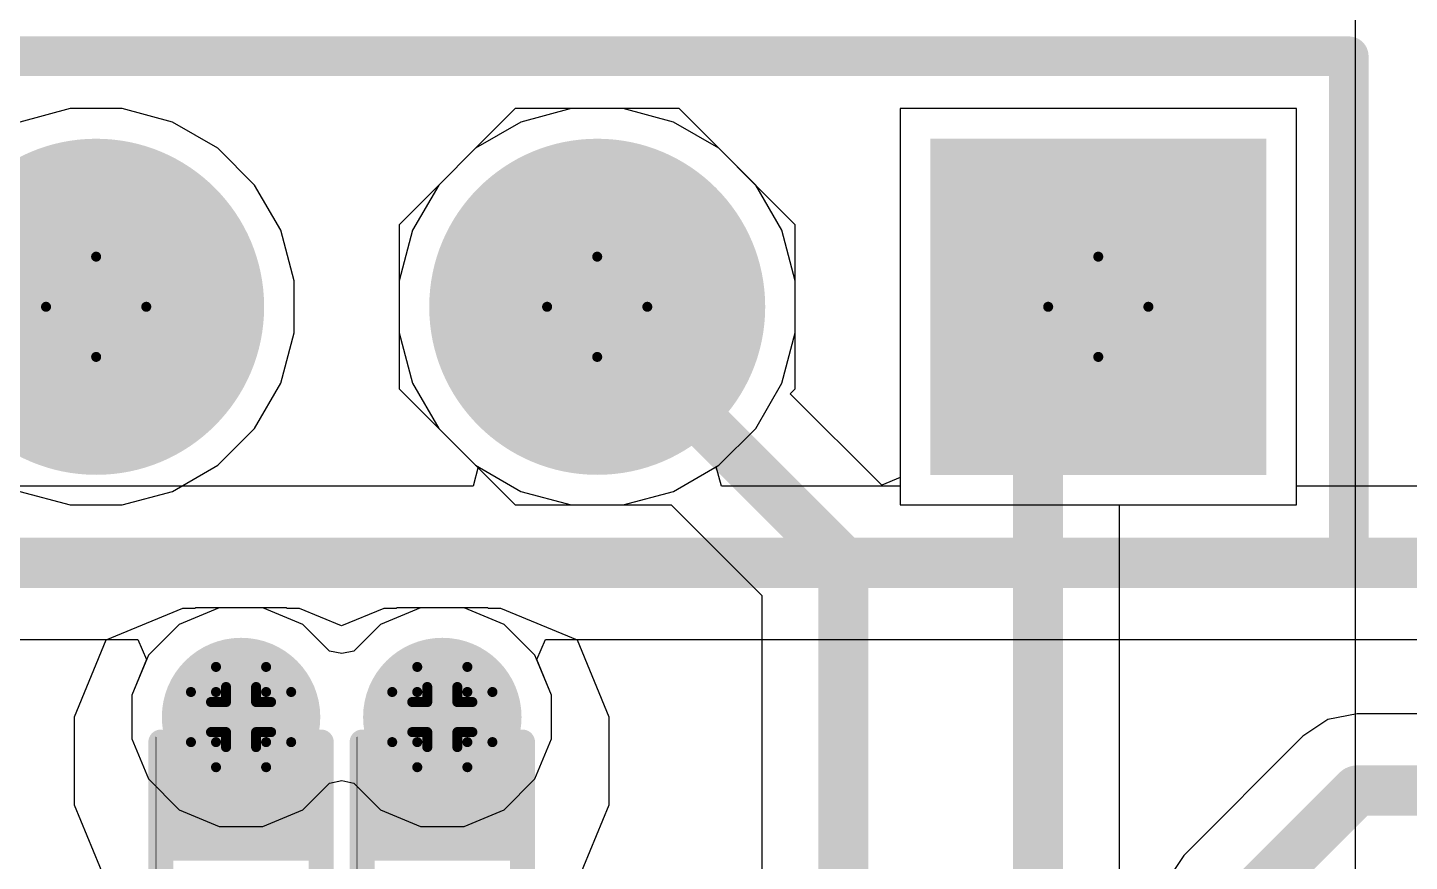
# Model space of a CAD drawing. Header units: inches. Extents: x -4 to 5258, y -4 to 5281.
# Drawn here: x 14.1 to 21.1, y 56.4 to 60.63 of the extents above; entities that cross this region are included whole.
import ezdxf

# ---------------------------------------------------------------- set-up
doc = ezdxf.new("R2010")
doc.units = ezdxf.units.IN
for name, color, linetype in [('Bottom Layer', 5, 'Continuous'), ('Bottom Solder', 6, 'Continuous'), ('Drill Drawing', 1, 'Continuous'), ('Layer 1', 16, 'Continuous'), ('Layer 2', 76, 'Continuous'), ('Multi-Layer', 9, 'Continuous'), ('Pad Holes', 156, 'Continuous'), ('Top Layer', 1, 'Continuous'), ('Top Overlay', 2, 'Continuous'), ('Top Paste', 8, 'Continuous'), ('Top Solder', 216, 'Continuous'), ('Via Holes', 16, 'Continuous')]:
    doc.layers.add(name, color=color, linetype=linetype)

# ---------------------------------------------------------------- blocks, each defined once
blk = doc.blocks.new('R___0402_97')
at = {"layer": 'Top Layer'}
for points in [[(-0.6985, -0.3175), (-0.6985, 0.3175), (-0.2413, 0.3175), (-0.2413, -0.3175)], [(0.2413, -0.3175), (0.2413, 0.3175), (0.6985, 0.3175), (0.6985, -0.3175)]]:
    blk.add_hatch(color=1, dxfattribs=at).paths.add_polyline_path(points)
at = {"layer": 'Top Paste'}
for points in [[(-0.6985, -0.3175), (-0.6985, 0.3175), (-0.2413, 0.3175), (-0.2413, -0.3175)], [(0.2413, -0.3175), (0.2413, 0.3175), (0.6985, 0.3175), (0.6985, -0.3175)]]:
    blk.add_hatch(color=8, dxfattribs=at).paths.add_polyline_path(points)
at = {"layer": 'Top Solder'}
for points in [[(-0.7535, -0.3725), (-0.7535, 0.3725), (-0.1863, 0.3725), (-0.1863, -0.3725)], [(0.1863, -0.3725), (0.1863, 0.3725), (0.7535, 0.3725), (0.7535, -0.3725)]]:
    blk.add_hatch(color=216, dxfattribs=at).paths.add_polyline_path(points)
at = {"layer": 'Top Overlay'}
for points in [[(-0.7874, -0.4064, 0.127, 0.127, 0), (-0.7874, 0.4064, 0.127, 0.127, 0)], [(0.7874, 0.4064, 0.127, 0.127, 0), (-0.7874, 0.4064, 0.127, 0.127, 0)], [(0.7874, -0.4064, 0.127, 0.127, 0), (0.7874, 0.4064, 0.127, 0.127, 0)], [(-0.7874, -0.4064, 0.127, 0.127, 0), (0.7874, -0.4064, 0.127, 0.127, 0)], [(0.8128, -0.4318, 0.00323, 0.00323, 0), (-0.8128, -0.4318, 0.00323, 0.00323, 0)]]:
    blk.add_lwpolyline(points, format="xyseb", dxfattribs=at)
for points in [[(-0.8191, 0.4064, 0.0635, 0.0635, 1), (-0.7556, 0.4064, 0.0635, 0.0635, 1)], [(-0.8191, 0.4064, 0.0635, 0.0635, 1), (-0.7556, 0.4064, 0.0635, 0.0635, 1)], [(0.7556, 0.4064, 0.0635, 0.0635, 1), (0.8191, 0.4064, 0.0635, 0.0635, 1)], [(0.7556, 0.4064, 0.0635, 0.0635, 1), (0.8191, 0.4064, 0.0635, 0.0635, 1)], [(-0.8192, -0.4064, 0.0635, 0.0635, 1), (-0.7557, -0.4064, 0.0635, 0.0635, 1)], [(-0.8192, -0.4064, 0.0635, 0.0635, 1), (-0.7557, -0.4064, 0.0635, 0.0635, 1)], [(0.7556, -0.4064, 0.0635, 0.0635, 1), (0.8191, -0.4064, 0.0635, 0.0635, 1)], [(0.7556, -0.4064, 0.0635, 0.0635, 1), (0.8191, -0.4064, 0.0635, 0.0635, 1)], [(-0.8136, -0.4318, 0.00161, 0.00161, 1), (-0.812, -0.4318, 0.00161, 0.00161, 1)], [(0.812, -0.4318, 0.00161, 0.00161, 1), (0.8136, -0.4318, 0.00161, 0.00161, 1)]]:
    blk.add_lwpolyline(points, format="xyseb", close=True, dxfattribs=at)
blk = doc.blocks.new('R___0402_98')
at = {"layer": 'Top Layer'}
for points in [[(-0.6985, -0.3175), (-0.6985, 0.3175), (-0.2413, 0.3175), (-0.2413, -0.3175)], [(0.2413, -0.3175), (0.2413, 0.3175), (0.6985, 0.3175), (0.6985, -0.3175)]]:
    blk.add_hatch(color=1, dxfattribs=at).paths.add_polyline_path(points)
at = {"layer": 'Top Paste'}
for points in [[(-0.6985, -0.3175), (-0.6985, 0.3175), (-0.2413, 0.3175), (-0.2413, -0.3175)], [(0.2413, -0.3175), (0.2413, 0.3175), (0.6985, 0.3175), (0.6985, -0.3175)]]:
    blk.add_hatch(color=8, dxfattribs=at).paths.add_polyline_path(points)
at = {"layer": 'Top Solder'}
for points in [[(-0.7535, -0.3725), (-0.7535, 0.3725), (-0.1863, 0.3725), (-0.1863, -0.3725)], [(0.1863, -0.3725), (0.1863, 0.3725), (0.7535, 0.3725), (0.7535, -0.3725)]]:
    blk.add_hatch(color=216, dxfattribs=at).paths.add_polyline_path(points)
at = {"layer": 'Top Overlay'}
for points in [[(0.7874, 0.4064, 0.127, 0.127, 0), (-0.7874, 0.4064, 0.127, 0.127, 0)], [(-0.7874, -0.4064, 0.127, 0.127, 0), (-0.7874, 0.4064, 0.127, 0.127, 0)], [(0.7874, -0.4064, 0.127, 0.127, 0), (0.7874, 0.4064, 0.127, 0.127, 0)], [(0.7874, -0.4064, 0.127, 0.127, 0), (-0.7874, -0.4064, 0.127, 0.127, 0)], [(0.8128, -0.4318, 0.00323, 0.00323, 0), (-0.8128, -0.4318, 0.00323, 0.00323, 0)]]:
    blk.add_lwpolyline(points, format="xyseb", dxfattribs=at)
for points in [[(-0.8191, 0.4064, 0.0635, 0.0635, 1), (-0.7556, 0.4064, 0.0635, 0.0635, 1)], [(-0.8191, 0.4064, 0.0635, 0.0635, 1), (-0.7556, 0.4064, 0.0635, 0.0635, 1)], [(0.7556, 0.4064, 0.0635, 0.0635, 1), (0.8191, 0.4064, 0.0635, 0.0635, 1)], [(0.7556, 0.4064, 0.0635, 0.0635, 1), (0.8191, 0.4064, 0.0635, 0.0635, 1)], [(-0.8191, -0.4064, 0.0635, 0.0635, 1), (-0.7556, -0.4064, 0.0635, 0.0635, 1)], [(-0.8191, -0.4064, 0.0635, 0.0635, 1), (-0.7556, -0.4064, 0.0635, 0.0635, 1)], [(0.7556, -0.4064, 0.0635, 0.0635, 1), (0.8191, -0.4064, 0.0635, 0.0635, 1)], [(0.7556, -0.4064, 0.0635, 0.0635, 1), (0.8191, -0.4064, 0.0635, 0.0635, 1)], [(-0.8136, -0.4318, 0.00161, 0.00161, 1), (-0.812, -0.4318, 0.00161, 0.00161, 1)], [(0.812, -0.4318, 0.00161, 0.00161, 1), (0.8136, -0.4318, 0.00161, 0.00161, 1)]]:
    blk.add_lwpolyline(points, format="xyseb", close=True, dxfattribs=at)
blk = doc.blocks.new('HDR1X3__215')
at = {"layer": 'Bottom Layer'}
blk.add_hatch(color=5, dxfattribs=at).paths.add_polyline_path([(-0.75, 0.75), (0.75, 0.75), (0.75, -0.75), (-0.75, -0.75)])
h = blk.add_hatch(color=5, dxfattribs=at)
edge = h.paths.add_edge_path()
edge.add_arc((2.54, 0), 0.75, 0, 360)
h = blk.add_hatch(color=5, dxfattribs=at)
edge = h.paths.add_edge_path()
edge.add_arc((5.08, 0), 0.75, 0, 360)
at = {"layer": 'Bottom Solder'}
blk.add_hatch(color=6, dxfattribs=at).paths.add_polyline_path([(-0.8516, 0.8516), (0.8516, 0.8516), (0.8516, -0.8516), (-0.8516, -0.8516)])
h = blk.add_hatch(color=6, dxfattribs=at)
edge = h.paths.add_edge_path()
edge.add_arc((2.54, 0), 0.8516, 0, 360)
h = blk.add_hatch(color=6, dxfattribs=at)
edge = h.paths.add_edge_path()
edge.add_arc((5.08, 0), 0.8516, 0, 360)
at = {"layer": 'Layer 1'}
blk.add_hatch(color=16, dxfattribs=at).paths.add_polyline_path([(-0.75, 0.75), (0.75, 0.75), (0.75, -0.75), (-0.75, -0.75)])
h = blk.add_hatch(color=16, dxfattribs=at)
edge = h.paths.add_edge_path()
edge.add_arc((2.54, 0), 0.75, 0, 360)
h = blk.add_hatch(color=16, dxfattribs=at)
edge = h.paths.add_edge_path()
edge.add_arc((5.08, 0), 0.75, 0, 360)
at = {"layer": 'Layer 2'}
blk.add_hatch(color=76, dxfattribs=at).paths.add_polyline_path([(-0.75, 0.75), (0.75, 0.75), (0.75, -0.75), (-0.75, -0.75)])
h = blk.add_hatch(color=76, dxfattribs=at)
edge = h.paths.add_edge_path()
edge.add_arc((2.54, 0), 0.75, 0, 360)
h = blk.add_hatch(color=76, dxfattribs=at)
edge = h.paths.add_edge_path()
edge.add_arc((5.08, 0), 0.75, 0, 360)
at = {"layer": 'Multi-Layer'}
blk.add_hatch(color=9, dxfattribs=at).paths.add_polyline_path([(-0.75, 0.75), (0.75, 0.75), (0.75, -0.75), (-0.75, -0.75)])
h = blk.add_hatch(color=9, dxfattribs=at)
edge = h.paths.add_edge_path()
edge.add_arc((2.54, 0), 0.75, 0, 360)
h = blk.add_hatch(color=9, dxfattribs=at)
edge = h.paths.add_edge_path()
edge.add_arc((5.08, 0), 0.75, 0, 360)
at = {"layer": 'Pad Holes'}
h = blk.add_hatch(color=7, dxfattribs=at)
edge = h.paths.add_edge_path()
edge.add_arc((0, 0), 0.45, 0, 360)
h = blk.add_hatch(color=7, dxfattribs=at)
edge = h.paths.add_edge_path()
edge.add_arc((2.54, 0), 0.45, 0, 360)
h = blk.add_hatch(color=7, dxfattribs=at)
edge = h.paths.add_edge_path()
edge.add_arc((5.08, 0), 0.45, 0, 360)
at = {"layer": 'Top Layer'}
blk.add_hatch(color=1, dxfattribs=at).paths.add_polyline_path([(-0.75, 0.75), (0.75, 0.75), (0.75, -0.75), (-0.75, -0.75)])
h = blk.add_hatch(color=1, dxfattribs=at)
edge = h.paths.add_edge_path()
edge.add_arc((2.54, 0), 0.75, 0, 360)
h = blk.add_hatch(color=1, dxfattribs=at)
edge = h.paths.add_edge_path()
edge.add_arc((5.08, 0), 0.75, 0, 360)
at = {"layer": 'Top Solder'}
blk.add_hatch(color=216, dxfattribs=at).paths.add_polyline_path([(-0.8516, 0.8516), (0.8516, 0.8516), (0.8516, -0.8516), (-0.8516, -0.8516)])
h = blk.add_hatch(color=216, dxfattribs=at)
edge = h.paths.add_edge_path()
edge.add_arc((2.54, 0), 0.8516, 0, 360)
h = blk.add_hatch(color=216, dxfattribs=at)
edge = h.paths.add_edge_path()
edge.add_arc((5.08, 0), 0.8516, 0, 360)
at = {"layer": 'Top Overlay'}
for points in [[(-1.27, 1.27, 0.2, 0.2, 0), (-1.27, -1.27, 0.2, 0.2, 0)], [(6.35, 1.27, 0.2, 0.2, 0), (-1.27, 1.27, 0.2, 0.2, 0)], [(6.35, -1.27, 0.2, 0.2, 0), (-1.27, -1.27, 0.2, 0.2, 0)]]:
    blk.add_lwpolyline(points, format="xyseb", dxfattribs=at)
for points in [[(-1.32, 1.27, 0.1, 0.1, 1), (-1.22, 1.27, 0.1, 0.1, 1)], [(-1.32, 1.27, 0.1, 0.1, 1), (-1.22, 1.27, 0.1, 0.1, 1)], [(-1.32, -1.27, 0.1, 0.1, 1), (-1.22, -1.27, 0.1, 0.1, 1)], [(-1.32, -1.27, 0.1, 0.1, 1), (-1.22, -1.27, 0.1, 0.1, 1)]]:
    blk.add_lwpolyline(points, format="xyseb", close=True, dxfattribs=at)

msp = doc.modelspace()

# ---------------------------------------------------------------- hatches: boundary and pattern name
at = {"layer": 'Bottom Layer'}
h = msp.add_hatch(color=5, dxfattribs=at)
edge = h.paths.add_edge_path()
edge.add_arc((15.181, 57.1324), 0.3, 0, 360)
h = msp.add_hatch(color=5, dxfattribs=at)
edge = h.paths.add_edge_path()
edge.add_arc((16.2012, 57.1324), 0.3, 0, 360)
at = {"layer": 'Bottom Solder'}
h = msp.add_hatch(color=6, dxfattribs=at)
edge = h.paths.add_edge_path()
edge.add_arc((15.181, 57.1324), 0.4016, 0, 360)
h = msp.add_hatch(color=6, dxfattribs=at)
edge = h.paths.add_edge_path()
edge.add_arc((16.2012, 57.1324), 0.4016, 0, 360)
at = {"layer": 'Layer 1'}
h = msp.add_hatch(color=16, dxfattribs=at)
edge = h.paths.add_edge_path()
edge.add_arc((15.181, 57.1324), 0.3, 0, 360)
h = msp.add_hatch(color=16, dxfattribs=at)
edge = h.paths.add_edge_path()
edge.add_arc((16.2012, 57.1324), 0.3, 0, 360)
at = {"layer": 'Layer 2'}
h = msp.add_hatch(color=76, dxfattribs=at)
edge = h.paths.add_edge_path()
edge.add_arc((15.181, 57.1324), 0.3, 0, 360)
h = msp.add_hatch(color=76, dxfattribs=at)
edge = h.paths.add_edge_path()
edge.add_arc((16.2012, 57.1324), 0.3, 0, 360)
at = {"layer": 'Top Layer'}
h = msp.add_hatch(color=1, dxfattribs=at)
edge = h.paths.add_edge_path()
edge.add_arc((15.181, 57.1324), 0.3, 0, 360)
h = msp.add_hatch(color=1, dxfattribs=at)
edge = h.paths.add_edge_path()
edge.add_arc((16.2012, 57.1324), 0.3, 0, 360)
for points in [[(14.8842, 56.6879), (15.4774, 56.6879), (15.4774, 57.1324), (14.8842, 57.1324)], [(15.9044, 56.6879), (16.4976, 56.6879), (16.4976, 57.1324), (15.9044, 57.1324)]]:
    msp.add_hatch(color=1, dxfattribs=at).paths.add_polyline_path(points)
at = {"layer": 'Top Solder'}
h = msp.add_hatch(color=216, dxfattribs=at)
edge = h.paths.add_edge_path()
edge.add_arc((15.181, 57.1324), 0.4016, 0, 360)
h = msp.add_hatch(color=216, dxfattribs=at)
edge = h.paths.add_edge_path()
edge.add_arc((16.2012, 57.1324), 0.4016, 0, 360)
at = {"layer": 'Via Holes'}
h = msp.add_hatch(color=7, dxfattribs=at)
edge = h.paths.add_edge_path()
edge.add_arc((15.181, 57.1324), 0.15, 0, 360)
h = msp.add_hatch(color=7, dxfattribs=at)
edge = h.paths.add_edge_path()
edge.add_arc((16.2012, 57.1324), 0.15, 0, 360)

# ---------------------------------------------------------------- linework, layer by layer
at = {"layer": 'Bottom Layer'}
for p, q in [((16.8542, 60.2154), (16.5989, 60.147)), ((17.1186, 60.2154), (16.8542, 60.2154)), ((17.3739, 60.147), (17.1186, 60.2154)), ((20.5304, 60.2154), (18.5224, 60.2154)), ((18.5224, 60.2154), (18.5224, 58.3021)), ((20.5304, 58.3021), (20.5304, 60.2154)), ((16.5989, 60.147), (16.3699, 60.0148)), ((17.6029, 60.0148), (17.3739, 60.147)), ((16.3699, 60.0148), (16.183, 59.8279)), ((17.7898, 59.8279), (17.6029, 60.0148)), ((16.183, 59.8279), (16.0508, 59.599)), ((17.922, 59.599), (17.7898, 59.8279)), ((16.0508, 59.599), (15.9824, 59.3436)), ((17.9904, 59.3436), (17.922, 59.599)), ((15.9824, 59.3436), (15.9824, 59.0792)), ((17.9904, 59.0792), (17.9904, 59.3436)), ((15.9824, 59.0792), (16.0508, 58.8239)), ((17.922, 58.8239), (17.9904, 59.0792)), ((16.0508, 58.8239), (16.183, 58.595)), ((17.7898, 58.595), (17.922, 58.8239)), ((16.183, 58.595), (16.3699, 58.408)), ((17.6029, 58.408), (17.7898, 58.595)), ((16.3834, 58.4003), (16.3571, 58.3021)), ((16.3699, 58.408), (16.3834, 58.4003)), ((17.5895, 58.4003), (17.6029, 58.408)), ((17.6158, 58.3021), (17.5895, 58.4003)), ((16.3571, 58.3021), (8.2189, 58.3021)), ((18.5224, 58.3021), (17.6158, 58.3021)), ((27.4258, 58.3021), (20.5304, 58.3021)), ((3.6318, 57.5252), (14.6575, 57.5252)), ((14.6575, 57.5252), (14.7019, 57.4236)), ((16.6802, 57.4236), (16.7246, 57.5252)), ((16.7246, 57.5252), (27.4258, 57.5252)), ((14.7019, 57.4236), (14.627, 57.2426)), ((16.7552, 57.2426), (16.6802, 57.4236)), ((14.627, 57.2426), (14.627, 57.0222)), ((16.7552, 57.0222), (16.7552, 57.2426)), ((20.69, 57.1192), (20.564, 57.035)), ((20.8387, 57.1487), (20.69, 57.1192)), ((27.4258, 57.1487), (20.8387, 57.1487)), ((14.627, 57.0222), (14.7113, 56.8186)), ((16.6708, 56.8186), (16.7552, 57.0222)), ((20.564, 57.035), (19.9596, 56.4305)), ((14.7113, 56.8186), (14.8672, 56.6628)), ((15.6301, 56.7981), (15.6911, 56.8104)), ((15.6911, 56.8104), (15.7521, 56.7981)), ((16.515, 56.6628), (16.6708, 56.8186)), ((15.4948, 56.6628), (15.6301, 56.7981)), ((15.7521, 56.7981), (15.8874, 56.6628)), ((14.8672, 56.6628), (15.0708, 56.5784)), ((15.2912, 56.5784), (15.4948, 56.6628)), ((15.8874, 56.6628), (16.091, 56.5784)), ((16.3114, 56.5784), (16.515, 56.6628)), ((15.0708, 56.5784), (15.2912, 56.5784)), ((16.091, 56.5784), (16.3114, 56.5784)), ((19.9596, 56.4305), (19.8754, 56.3045))]:
    msp.add_line(p, q, dxfattribs=at)
for points in [[(3.4709, 57.9137, 0.254, 0.254, 0), (27.8209, 57.9137, 0.254, 0.254, 0)], [(20.2342, 56.1558, 0.254, 0.254, 0), (20.8387, 56.7603, 0.254, 0.254, 0)], [(20.8387, 56.7603, 0.254, 0.254, 0), (27.8209, 56.7603, 0.254, 0.254, 0)]]:
    msp.add_lwpolyline(points, format="xyseb", dxfattribs=at)
msp.add_lwpolyline([(20.7752, 56.7603, 0.127, 0.127, 1), (20.9022, 56.7603, 0.127, 0.127, 1)], format="xyseb", close=True, dxfattribs=at)
msp.add_lwpolyline([(20.7752, 56.7603, 0.127, 0.127, 1), (20.9022, 56.7603, 0.127, 0.127, 1)], format="xyseb", close=True, dxfattribs=at)
at = {"layer": 'Drill Drawing'}
for points in [[(14.1924, 59.2114, 0.0508, 0.0508, 0), (14.4464, 59.4654, 0.0508, 0.0508, 0)], [(14.4464, 59.4654, 0.0508, 0.0508, 0), (14.7004, 59.2114, 0.0508, 0.0508, 0)], [(16.7324, 59.2114, 0.0508, 0.0508, 0), (16.9864, 59.4654, 0.0508, 0.0508, 0)], [(16.9864, 59.4654, 0.0508, 0.0508, 0), (17.2404, 59.2114, 0.0508, 0.0508, 0)], [(19.2724, 59.2114, 0.0508, 0.0508, 0), (19.5264, 59.4654, 0.0508, 0.0508, 0)], [(19.5264, 59.4654, 0.0508, 0.0508, 0), (19.7804, 59.2114, 0.0508, 0.0508, 0)], [(14.1924, 59.2114, 0.0508, 0.0508, 0), (14.4464, 58.9574, 0.0508, 0.0508, 0)], [(14.4464, 58.9574, 0.0508, 0.0508, 0), (14.7004, 59.2114, 0.0508, 0.0508, 0)], [(16.7324, 59.2114, 0.0508, 0.0508, 0), (16.9864, 58.9574, 0.0508, 0.0508, 0)], [(16.9864, 58.9574, 0.0508, 0.0508, 0), (17.2404, 59.2114, 0.0508, 0.0508, 0)], [(19.2724, 59.2114, 0.0508, 0.0508, 0), (19.5264, 58.9574, 0.0508, 0.0508, 0)], [(19.5264, 58.9574, 0.0508, 0.0508, 0), (19.7804, 59.2114, 0.0508, 0.0508, 0)], [(15.054, 57.2594, 0.0508, 0.0508, 0), (15.054, 57.3864, 0.0508, 0.0508, 0)], [(15.054, 57.3864, 0.0508, 0.0508, 0), (15.308, 57.3864, 0.0508, 0.0508, 0)], [(15.308, 57.2594, 0.0508, 0.0508, 0), (15.308, 57.3864, 0.0508, 0.0508, 0)], [(16.0742, 57.2594, 0.0508, 0.0508, 0), (16.0742, 57.3864, 0.0508, 0.0508, 0)], [(16.0742, 57.3864, 0.0508, 0.0508, 0), (16.3282, 57.3864, 0.0508, 0.0508, 0)], [(16.3282, 57.2594, 0.0508, 0.0508, 0), (16.3282, 57.3864, 0.0508, 0.0508, 0)], [(15.1048, 57.2086, 0.0508, 0.0508, 0), (15.1048, 57.2848, 0.0508, 0.0508, 0)], [(15.1048, 57.2848, 0.0508, 0.0508, 0), (15.2572, 57.2848, 0.0508, 0.0508, 0)], [(15.2572, 57.2086, 0.0508, 0.0508, 0), (15.2572, 57.2848, 0.0508, 0.0508, 0)], [(16.125, 57.2086, 0.0508, 0.0508, 0), (16.125, 57.2848, 0.0508, 0.0508, 0)], [(16.125, 57.2848, 0.0508, 0.0508, 0), (16.2774, 57.2848, 0.0508, 0.0508, 0)], [(16.2774, 57.2086, 0.0508, 0.0508, 0), (16.2774, 57.2848, 0.0508, 0.0508, 0)], [(14.927, 57.0054, 0.0508, 0.0508, 0), (14.927, 57.2594, 0.0508, 0.0508, 0)], [(14.927, 57.2594, 0.0508, 0.0508, 0), (15.054, 57.2594, 0.0508, 0.0508, 0)], [(15.0286, 57.0562, 0.0508, 0.0508, 0), (15.0286, 57.2086, 0.0508, 0.0508, 0)], [(15.0286, 57.2086, 0.0508, 0.0508, 0), (15.1048, 57.2086, 0.0508, 0.0508, 0)], [(15.2572, 57.2086, 0.0508, 0.0508, 0), (15.3334, 57.2086, 0.0508, 0.0508, 0)], [(15.308, 57.2594, 0.0508, 0.0508, 0), (15.435, 57.2594, 0.0508, 0.0508, 0)], [(15.3334, 57.0562, 0.0508, 0.0508, 0), (15.3334, 57.2086, 0.0508, 0.0508, 0)], [(15.435, 57.0054, 0.0508, 0.0508, 0), (15.435, 57.2594, 0.0508, 0.0508, 0)], [(15.9472, 57.0054, 0.0508, 0.0508, 0), (15.9472, 57.2594, 0.0508, 0.0508, 0)], [(15.9472, 57.2594, 0.0508, 0.0508, 0), (16.0742, 57.2594, 0.0508, 0.0508, 0)], [(16.0488, 57.0562, 0.0508, 0.0508, 0), (16.0488, 57.2086, 0.0508, 0.0508, 0)], [(16.0488, 57.2086, 0.0508, 0.0508, 0), (16.125, 57.2086, 0.0508, 0.0508, 0)], [(16.2774, 57.2086, 0.0508, 0.0508, 0), (16.3536, 57.2086, 0.0508, 0.0508, 0)], [(16.3282, 57.2594, 0.0508, 0.0508, 0), (16.4552, 57.2594, 0.0508, 0.0508, 0)], [(16.3536, 57.0562, 0.0508, 0.0508, 0), (16.3536, 57.2086, 0.0508, 0.0508, 0)], [(16.4552, 57.0054, 0.0508, 0.0508, 0), (16.4552, 57.2594, 0.0508, 0.0508, 0)], [(14.927, 57.0054, 0.0508, 0.0508, 0), (15.054, 57.0054, 0.0508, 0.0508, 0)], [(15.0286, 57.0562, 0.0508, 0.0508, 0), (15.1048, 57.0562, 0.0508, 0.0508, 0)], [(15.054, 56.8784, 0.0508, 0.0508, 0), (15.054, 57.0054, 0.0508, 0.0508, 0)], [(15.1048, 56.98, 0.0508, 0.0508, 0), (15.1048, 57.0562, 0.0508, 0.0508, 0)], [(15.2572, 57.0562, 0.0508, 0.0508, 0), (15.3334, 57.0562, 0.0508, 0.0508, 0)], [(15.2572, 56.98, 0.0508, 0.0508, 0), (15.2572, 57.0562, 0.0508, 0.0508, 0)], [(15.308, 57.0054, 0.0508, 0.0508, 0), (15.435, 57.0054, 0.0508, 0.0508, 0)], [(15.308, 56.8784, 0.0508, 0.0508, 0), (15.308, 57.0054, 0.0508, 0.0508, 0)], [(15.9472, 57.0054, 0.0508, 0.0508, 0), (16.0742, 57.0054, 0.0508, 0.0508, 0)], [(16.0488, 57.0562, 0.0508, 0.0508, 0), (16.125, 57.0562, 0.0508, 0.0508, 0)], [(16.0742, 56.8784, 0.0508, 0.0508, 0), (16.0742, 57.0054, 0.0508, 0.0508, 0)], [(16.125, 56.98, 0.0508, 0.0508, 0), (16.125, 57.0562, 0.0508, 0.0508, 0)], [(16.2774, 57.0562, 0.0508, 0.0508, 0), (16.3536, 57.0562, 0.0508, 0.0508, 0)], [(16.2774, 56.98, 0.0508, 0.0508, 0), (16.2774, 57.0562, 0.0508, 0.0508, 0)], [(16.3282, 57.0054, 0.0508, 0.0508, 0), (16.4552, 57.0054, 0.0508, 0.0508, 0)], [(16.3282, 56.8784, 0.0508, 0.0508, 0), (16.3282, 57.0054, 0.0508, 0.0508, 0)], [(15.1048, 56.98, 0.0508, 0.0508, 0), (15.2572, 56.98, 0.0508, 0.0508, 0)], [(16.125, 56.98, 0.0508, 0.0508, 0), (16.2774, 56.98, 0.0508, 0.0508, 0)], [(15.054, 56.8784, 0.0508, 0.0508, 0), (15.308, 56.8784, 0.0508, 0.0508, 0)], [(16.0742, 56.8784, 0.0508, 0.0508, 0), (16.3282, 56.8784, 0.0508, 0.0508, 0)]]:
    msp.add_lwpolyline(points, format="xyseb", dxfattribs=at)
for points in [[(14.4337, 59.4654, 0.0254, 0.0254, 1), (14.4591, 59.4654, 0.0254, 0.0254, 1)], [(14.4337, 59.4654, 0.0254, 0.0254, 1), (14.4591, 59.4654, 0.0254, 0.0254, 1)], [(16.9737, 59.4654, 0.0254, 0.0254, 1), (16.9991, 59.4654, 0.0254, 0.0254, 1)], [(16.9737, 59.4654, 0.0254, 0.0254, 1), (16.9991, 59.4654, 0.0254, 0.0254, 1)], [(19.5137, 59.4654, 0.0254, 0.0254, 1), (19.5391, 59.4654, 0.0254, 0.0254, 1)], [(19.5137, 59.4654, 0.0254, 0.0254, 1), (19.5391, 59.4654, 0.0254, 0.0254, 1)], [(14.1797, 59.2114, 0.0254, 0.0254, 1), (14.2051, 59.2114, 0.0254, 0.0254, 1)], [(14.1797, 59.2114, 0.0254, 0.0254, 1), (14.2051, 59.2114, 0.0254, 0.0254, 1)], [(14.6877, 59.2114, 0.0254, 0.0254, 1), (14.7131, 59.2114, 0.0254, 0.0254, 1)], [(14.6877, 59.2114, 0.0254, 0.0254, 1), (14.7131, 59.2114, 0.0254, 0.0254, 1)], [(16.7197, 59.2114, 0.0254, 0.0254, 1), (16.7451, 59.2114, 0.0254, 0.0254, 1)], [(16.7197, 59.2114, 0.0254, 0.0254, 1), (16.7451, 59.2114, 0.0254, 0.0254, 1)], [(17.2277, 59.2114, 0.0254, 0.0254, 1), (17.2531, 59.2114, 0.0254, 0.0254, 1)], [(17.2277, 59.2114, 0.0254, 0.0254, 1), (17.2531, 59.2114, 0.0254, 0.0254, 1)], [(19.2597, 59.2114, 0.0254, 0.0254, 1), (19.2851, 59.2114, 0.0254, 0.0254, 1)], [(19.2597, 59.2114, 0.0254, 0.0254, 1), (19.2851, 59.2114, 0.0254, 0.0254, 1)], [(19.7677, 59.2114, 0.0254, 0.0254, 1), (19.7931, 59.2114, 0.0254, 0.0254, 1)], [(19.7677, 59.2114, 0.0254, 0.0254, 1), (19.7931, 59.2114, 0.0254, 0.0254, 1)], [(14.4337, 58.9574, 0.0254, 0.0254, 1), (14.4591, 58.9574, 0.0254, 0.0254, 1)], [(14.4337, 58.9574, 0.0254, 0.0254, 1), (14.4591, 58.9574, 0.0254, 0.0254, 1)], [(16.9737, 58.9574, 0.0254, 0.0254, 1), (16.9991, 58.9574, 0.0254, 0.0254, 1)], [(16.9737, 58.9574, 0.0254, 0.0254, 1), (16.9991, 58.9574, 0.0254, 0.0254, 1)], [(19.5137, 58.9574, 0.0254, 0.0254, 1), (19.5391, 58.9574, 0.0254, 0.0254, 1)], [(19.5137, 58.9574, 0.0254, 0.0254, 1), (19.5391, 58.9574, 0.0254, 0.0254, 1)], [(15.0413, 57.3864, 0.0254, 0.0254, 1), (15.0667, 57.3864, 0.0254, 0.0254, 1)], [(15.0413, 57.3864, 0.0254, 0.0254, 1), (15.0667, 57.3864, 0.0254, 0.0254, 1)], [(15.2953, 57.3864, 0.0254, 0.0254, 1), (15.3207, 57.3864, 0.0254, 0.0254, 1)], [(15.2953, 57.3864, 0.0254, 0.0254, 1), (15.3207, 57.3864, 0.0254, 0.0254, 1)], [(16.0615, 57.3864, 0.0254, 0.0254, 1), (16.0869, 57.3864, 0.0254, 0.0254, 1)], [(16.0615, 57.3864, 0.0254, 0.0254, 1), (16.0869, 57.3864, 0.0254, 0.0254, 1)], [(16.3155, 57.3864, 0.0254, 0.0254, 1), (16.3409, 57.3864, 0.0254, 0.0254, 1)], [(16.3155, 57.3864, 0.0254, 0.0254, 1), (16.3409, 57.3864, 0.0254, 0.0254, 1)], [(15.0921, 57.2848, 0.0254, 0.0254, 1), (15.1175, 57.2848, 0.0254, 0.0254, 1)], [(15.0921, 57.2848, 0.0254, 0.0254, 1), (15.1175, 57.2848, 0.0254, 0.0254, 1)], [(15.2445, 57.2848, 0.0254, 0.0254, 1), (15.2699, 57.2848, 0.0254, 0.0254, 1)], [(15.2445, 57.2848, 0.0254, 0.0254, 1), (15.2699, 57.2848, 0.0254, 0.0254, 1)], [(16.1123, 57.2848, 0.0254, 0.0254, 1), (16.1377, 57.2848, 0.0254, 0.0254, 1)], [(16.1123, 57.2848, 0.0254, 0.0254, 1), (16.1377, 57.2848, 0.0254, 0.0254, 1)], [(16.2647, 57.2848, 0.0254, 0.0254, 1), (16.2901, 57.2848, 0.0254, 0.0254, 1)], [(16.2647, 57.2848, 0.0254, 0.0254, 1), (16.2901, 57.2848, 0.0254, 0.0254, 1)], [(14.9143, 57.2594, 0.0254, 0.0254, 1), (14.9397, 57.2594, 0.0254, 0.0254, 1)], [(14.9143, 57.2594, 0.0254, 0.0254, 1), (14.9397, 57.2594, 0.0254, 0.0254, 1)], [(15.0159, 57.2086, 0.0254, 0.0254, 1), (15.0413, 57.2086, 0.0254, 0.0254, 1)], [(15.0159, 57.2086, 0.0254, 0.0254, 1), (15.0413, 57.2086, 0.0254, 0.0254, 1)], [(15.0413, 57.2594, 0.0254, 0.0254, 1), (15.0667, 57.2594, 0.0254, 0.0254, 1)], [(15.0413, 57.2594, 0.0254, 0.0254, 1), (15.0667, 57.2594, 0.0254, 0.0254, 1)], [(15.0921, 57.2086, 0.0254, 0.0254, 1), (15.1175, 57.2086, 0.0254, 0.0254, 1)], [(15.0921, 57.2086, 0.0254, 0.0254, 1), (15.1175, 57.2086, 0.0254, 0.0254, 1)], [(15.2445, 57.2086, 0.0254, 0.0254, 1), (15.2699, 57.2086, 0.0254, 0.0254, 1)], [(15.2445, 57.2086, 0.0254, 0.0254, 1), (15.2699, 57.2086, 0.0254, 0.0254, 1)], [(15.2953, 57.2594, 0.0254, 0.0254, 1), (15.3207, 57.2594, 0.0254, 0.0254, 1)], [(15.2953, 57.2594, 0.0254, 0.0254, 1), (15.3207, 57.2594, 0.0254, 0.0254, 1)], [(15.3207, 57.2086, 0.0254, 0.0254, 1), (15.3461, 57.2086, 0.0254, 0.0254, 1)], [(15.3207, 57.2086, 0.0254, 0.0254, 1), (15.3461, 57.2086, 0.0254, 0.0254, 1)], [(15.4223, 57.2594, 0.0254, 0.0254, 1), (15.4477, 57.2594, 0.0254, 0.0254, 1)], [(15.4223, 57.2594, 0.0254, 0.0254, 1), (15.4477, 57.2594, 0.0254, 0.0254, 1)], [(15.9345, 57.2594, 0.0254, 0.0254, 1), (15.9599, 57.2594, 0.0254, 0.0254, 1)], [(15.9345, 57.2594, 0.0254, 0.0254, 1), (15.9599, 57.2594, 0.0254, 0.0254, 1)], [(16.0361, 57.2086, 0.0254, 0.0254, 1), (16.0615, 57.2086, 0.0254, 0.0254, 1)], [(16.0361, 57.2086, 0.0254, 0.0254, 1), (16.0615, 57.2086, 0.0254, 0.0254, 1)], [(16.0615, 57.2594, 0.0254, 0.0254, 1), (16.0869, 57.2594, 0.0254, 0.0254, 1)], [(16.0615, 57.2594, 0.0254, 0.0254, 1), (16.0869, 57.2594, 0.0254, 0.0254, 1)], [(16.1123, 57.2086, 0.0254, 0.0254, 1), (16.1377, 57.2086, 0.0254, 0.0254, 1)], [(16.1123, 57.2086, 0.0254, 0.0254, 1), (16.1377, 57.2086, 0.0254, 0.0254, 1)], [(16.2647, 57.2086, 0.0254, 0.0254, 1), (16.2901, 57.2086, 0.0254, 0.0254, 1)], [(16.2647, 57.2086, 0.0254, 0.0254, 1), (16.2901, 57.2086, 0.0254, 0.0254, 1)], [(16.3155, 57.2594, 0.0254, 0.0254, 1), (16.3409, 57.2594, 0.0254, 0.0254, 1)], [(16.3155, 57.2594, 0.0254, 0.0254, 1), (16.3409, 57.2594, 0.0254, 0.0254, 1)], [(16.3409, 57.2086, 0.0254, 0.0254, 1), (16.3663, 57.2086, 0.0254, 0.0254, 1)], [(16.3409, 57.2086, 0.0254, 0.0254, 1), (16.3663, 57.2086, 0.0254, 0.0254, 1)], [(16.4425, 57.2594, 0.0254, 0.0254, 1), (16.4679, 57.2594, 0.0254, 0.0254, 1)], [(16.4425, 57.2594, 0.0254, 0.0254, 1), (16.4679, 57.2594, 0.0254, 0.0254, 1)], [(14.9143, 57.0054, 0.0254, 0.0254, 1), (14.9397, 57.0054, 0.0254, 0.0254, 1)], [(14.9143, 57.0054, 0.0254, 0.0254, 1), (14.9397, 57.0054, 0.0254, 0.0254, 1)], [(15.0159, 57.0562, 0.0254, 0.0254, 1), (15.0413, 57.0562, 0.0254, 0.0254, 1)], [(15.0159, 57.0562, 0.0254, 0.0254, 1), (15.0413, 57.0562, 0.0254, 0.0254, 1)], [(15.0413, 57.0054, 0.0254, 0.0254, 1), (15.0667, 57.0054, 0.0254, 0.0254, 1)], [(15.0413, 57.0054, 0.0254, 0.0254, 1), (15.0667, 57.0054, 0.0254, 0.0254, 1)], [(15.0921, 57.0562, 0.0254, 0.0254, 1), (15.1175, 57.0562, 0.0254, 0.0254, 1)], [(15.0921, 57.0562, 0.0254, 0.0254, 1), (15.1175, 57.0562, 0.0254, 0.0254, 1)], [(15.2445, 57.0562, 0.0254, 0.0254, 1), (15.2699, 57.0562, 0.0254, 0.0254, 1)], [(15.2445, 57.0562, 0.0254, 0.0254, 1), (15.2699, 57.0562, 0.0254, 0.0254, 1)], [(15.2953, 57.0054, 0.0254, 0.0254, 1), (15.3207, 57.0054, 0.0254, 0.0254, 1)], [(15.2953, 57.0054, 0.0254, 0.0254, 1), (15.3207, 57.0054, 0.0254, 0.0254, 1)], [(15.3207, 57.0562, 0.0254, 0.0254, 1), (15.3461, 57.0562, 0.0254, 0.0254, 1)], [(15.3207, 57.0562, 0.0254, 0.0254, 1), (15.3461, 57.0562, 0.0254, 0.0254, 1)], [(15.4223, 57.0054, 0.0254, 0.0254, 1), (15.4477, 57.0054, 0.0254, 0.0254, 1)], [(15.4223, 57.0054, 0.0254, 0.0254, 1), (15.4477, 57.0054, 0.0254, 0.0254, 1)], [(15.9345, 57.0054, 0.0254, 0.0254, 1), (15.9599, 57.0054, 0.0254, 0.0254, 1)], [(15.9345, 57.0054, 0.0254, 0.0254, 1), (15.9599, 57.0054, 0.0254, 0.0254, 1)], [(16.0361, 57.0562, 0.0254, 0.0254, 1), (16.0615, 57.0562, 0.0254, 0.0254, 1)], [(16.0361, 57.0562, 0.0254, 0.0254, 1), (16.0615, 57.0562, 0.0254, 0.0254, 1)], [(16.0615, 57.0054, 0.0254, 0.0254, 1), (16.0869, 57.0054, 0.0254, 0.0254, 1)], [(16.0615, 57.0054, 0.0254, 0.0254, 1), (16.0869, 57.0054, 0.0254, 0.0254, 1)], [(16.1123, 57.0562, 0.0254, 0.0254, 1), (16.1377, 57.0562, 0.0254, 0.0254, 1)], [(16.1123, 57.0562, 0.0254, 0.0254, 1), (16.1377, 57.0562, 0.0254, 0.0254, 1)], [(16.2647, 57.0562, 0.0254, 0.0254, 1), (16.2901, 57.0562, 0.0254, 0.0254, 1)], [(16.2647, 57.0562, 0.0254, 0.0254, 1), (16.2901, 57.0562, 0.0254, 0.0254, 1)], [(16.3155, 57.0054, 0.0254, 0.0254, 1), (16.3409, 57.0054, 0.0254, 0.0254, 1)], [(16.3155, 57.0054, 0.0254, 0.0254, 1), (16.3409, 57.0054, 0.0254, 0.0254, 1)], [(16.3409, 57.0562, 0.0254, 0.0254, 1), (16.3663, 57.0562, 0.0254, 0.0254, 1)], [(16.3409, 57.0562, 0.0254, 0.0254, 1), (16.3663, 57.0562, 0.0254, 0.0254, 1)], [(16.4425, 57.0054, 0.0254, 0.0254, 1), (16.4679, 57.0054, 0.0254, 0.0254, 1)], [(16.4425, 57.0054, 0.0254, 0.0254, 1), (16.4679, 57.0054, 0.0254, 0.0254, 1)], [(15.0921, 56.98, 0.0254, 0.0254, 1), (15.1175, 56.98, 0.0254, 0.0254, 1)], [(15.0921, 56.98, 0.0254, 0.0254, 1), (15.1175, 56.98, 0.0254, 0.0254, 1)], [(15.2445, 56.98, 0.0254, 0.0254, 1), (15.2699, 56.98, 0.0254, 0.0254, 1)], [(15.2445, 56.98, 0.0254, 0.0254, 1), (15.2699, 56.98, 0.0254, 0.0254, 1)], [(16.1123, 56.98, 0.0254, 0.0254, 1), (16.1377, 56.98, 0.0254, 0.0254, 1)], [(16.1123, 56.98, 0.0254, 0.0254, 1), (16.1377, 56.98, 0.0254, 0.0254, 1)], [(16.2647, 56.98, 0.0254, 0.0254, 1), (16.2901, 56.98, 0.0254, 0.0254, 1)], [(16.2647, 56.98, 0.0254, 0.0254, 1), (16.2901, 56.98, 0.0254, 0.0254, 1)], [(15.0413, 56.8784, 0.0254, 0.0254, 1), (15.0667, 56.8784, 0.0254, 0.0254, 1)], [(15.0413, 56.8784, 0.0254, 0.0254, 1), (15.0667, 56.8784, 0.0254, 0.0254, 1)], [(15.2953, 56.8784, 0.0254, 0.0254, 1), (15.3207, 56.8784, 0.0254, 0.0254, 1)], [(15.2953, 56.8784, 0.0254, 0.0254, 1), (15.3207, 56.8784, 0.0254, 0.0254, 1)], [(16.0615, 56.8784, 0.0254, 0.0254, 1), (16.0869, 56.8784, 0.0254, 0.0254, 1)], [(16.0615, 56.8784, 0.0254, 0.0254, 1), (16.0869, 56.8784, 0.0254, 0.0254, 1)], [(16.3155, 56.8784, 0.0254, 0.0254, 1), (16.3409, 56.8784, 0.0254, 0.0254, 1)], [(16.3155, 56.8784, 0.0254, 0.0254, 1), (16.3409, 56.8784, 0.0254, 0.0254, 1)]]:
    msp.add_lwpolyline(points, format="xyseb", close=True, dxfattribs=at)
at = {"layer": 'Layer 1'}
for p, q in [((16.8542, 60.2154), (16.5989, 60.147)), ((17.1186, 60.2154), (16.8542, 60.2154)), ((17.3739, 60.147), (17.1186, 60.2154)), ((20.5304, 60.2154), (18.5224, 60.2154)), ((18.5224, 60.2154), (18.5224, 58.2074)), ((20.5304, 58.2074), (20.5304, 60.2154)), ((16.5989, 60.147), (16.3699, 60.0148)), ((17.6029, 60.0148), (17.3739, 60.147)), ((16.3699, 60.0148), (16.183, 59.8279)), ((17.7898, 59.8279), (17.6029, 60.0148)), ((16.183, 59.8279), (16.0508, 59.599)), ((17.922, 59.599), (17.7898, 59.8279)), ((16.0508, 59.599), (15.9824, 59.3436)), ((17.9904, 59.3436), (17.922, 59.599)), ((15.9824, 59.3436), (15.9824, 59.0792)), ((17.9904, 59.0792), (17.9904, 59.3436)), ((15.9824, 59.0792), (16.0508, 58.8239)), ((17.922, 58.8239), (17.9904, 59.0792)), ((16.0508, 58.8239), (16.183, 58.595)), ((17.7898, 58.595), (17.922, 58.8239)), ((16.183, 58.595), (16.3699, 58.408)), ((17.6029, 58.408), (17.7898, 58.595)), ((16.3699, 58.408), (16.5989, 58.2758)), ((17.3739, 58.2758), (17.6029, 58.408)), ((16.5989, 58.2758), (16.8542, 58.2074)), ((17.1186, 58.2074), (17.3739, 58.2758)), ((16.8542, 58.2074), (17.1186, 58.2074)), ((18.5224, 58.2074), (20.5304, 58.2074)), ((15.0708, 57.6864), (14.8672, 57.6021)), ((15.2912, 57.6864), (15.0708, 57.6864)), ((15.4948, 57.6021), (15.2912, 57.6864)), ((16.091, 57.6864), (15.8874, 57.6021)), ((16.3114, 57.6864), (16.091, 57.6864)), ((16.515, 57.6021), (16.3114, 57.6864)), ((14.8672, 57.6021), (14.7113, 57.4463)), ((15.6301, 57.4668), (15.4948, 57.6021)), ((15.8874, 57.6021), (15.7521, 57.4668)), ((16.6708, 57.4463), (16.515, 57.6021)), ((14.7113, 57.4463), (14.627, 57.2426)), ((15.6911, 57.4545), (15.6301, 57.4668)), ((15.7521, 57.4668), (15.6911, 57.4545)), ((16.7552, 57.2426), (16.6708, 57.4463)), ((14.627, 57.2426), (14.627, 57.0222)), ((16.7552, 57.0222), (16.7552, 57.2426)), ((14.627, 57.0222), (14.7113, 56.8186)), ((16.6708, 56.8186), (16.7552, 57.0222)), ((14.7113, 56.8186), (14.8672, 56.6628)), ((15.6301, 56.7981), (15.6911, 56.8104)), ((15.6911, 56.8104), (15.7521, 56.7981)), ((16.515, 56.6628), (16.6708, 56.8186)), ((15.4948, 56.6628), (15.6301, 56.7981)), ((15.7521, 56.7981), (15.8874, 56.6628)), ((14.8672, 56.6628), (15.0708, 56.5784)), ((15.2912, 56.5784), (15.4948, 56.6628)), ((15.8874, 56.6628), (16.091, 56.5784)), ((16.3114, 56.5784), (16.515, 56.6628)), ((15.0708, 56.5784), (15.2912, 56.5784)), ((16.091, 56.5784), (16.3114, 56.5784))]:
    msp.add_line(p, q, dxfattribs=at)
at = {"layer": 'Layer 2'}
for p, q in [((14.3142, 60.2154), (14.0589, 60.147)), ((14.5786, 60.2154), (14.3142, 60.2154)), ((14.8339, 60.147), (14.5786, 60.2154)), ((16.8542, 60.2154), (16.5989, 60.147)), ((17.1186, 60.2154), (16.8542, 60.2154)), ((17.3739, 60.147), (17.1186, 60.2154)), ((20.5304, 60.2154), (18.5224, 60.2154)), ((18.5224, 60.2154), (18.5224, 58.2074)), ((20.5304, 58.2074), (20.5304, 60.2154)), ((15.0629, 60.0148), (14.8339, 60.147)), ((16.5989, 60.147), (16.3699, 60.0148)), ((17.6029, 60.0148), (17.3739, 60.147)), ((15.2498, 59.8279), (15.0629, 60.0148)), ((16.3699, 60.0148), (16.183, 59.8279)), ((17.7898, 59.8279), (17.6029, 60.0148)), ((15.382, 59.599), (15.2498, 59.8279)), ((16.183, 59.8279), (16.0508, 59.599)), ((17.922, 59.599), (17.7898, 59.8279)), ((15.4504, 59.3436), (15.382, 59.599)), ((16.0508, 59.599), (15.9824, 59.3436)), ((17.9904, 59.3436), (17.922, 59.599)), ((15.4504, 59.0792), (15.4504, 59.3436)), ((15.9824, 59.3436), (15.9824, 59.0792)), ((17.9904, 59.0792), (17.9904, 59.3436)), ((15.382, 58.8239), (15.4504, 59.0792)), ((15.9824, 59.0792), (16.0508, 58.8239)), ((17.922, 58.8239), (17.9904, 59.0792)), ((15.2498, 58.595), (15.382, 58.8239)), ((16.0508, 58.8239), (16.183, 58.595)), ((17.7898, 58.595), (17.922, 58.8239)), ((15.0629, 58.408), (15.2498, 58.595)), ((16.183, 58.595), (16.3699, 58.408)), ((17.6029, 58.408), (17.7898, 58.595)), ((14.8339, 58.2758), (15.0629, 58.408)), ((16.3699, 58.408), (16.5989, 58.2758)), ((17.3739, 58.2758), (17.6029, 58.408)), ((14.0589, 58.2758), (14.3142, 58.2074)), ((14.5786, 58.2074), (14.8339, 58.2758)), ((16.5989, 58.2758), (16.8542, 58.2074)), ((17.1186, 58.2074), (17.3739, 58.2758)), ((14.3142, 58.2074), (14.5786, 58.2074)), ((16.8542, 58.2074), (17.1186, 58.2074)), ((18.5224, 58.2074), (20.5304, 58.2074))]:
    msp.add_line(p, q, dxfattribs=at)
at = {"layer": 'Top Layer'}
for p, q in [((20.8286, 65.1564), (20.8286, 55.6759)), ((16.5705, 60.2154), (15.9824, 59.6273)), ((17.4023, 60.2154), (16.5705, 60.2154)), ((17.9904, 59.6273), (17.4023, 60.2154)), ((20.5304, 60.2154), (18.5224, 60.2154)), ((18.5224, 60.2154), (18.5224, 58.3458)), ((20.5304, 58.2074), (20.5304, 60.2154)), ((15.9824, 59.6273), (15.9824, 58.7956)), ((17.9904, 58.7956), (17.9904, 59.6273)), ((15.9824, 58.7956), (16.5705, 58.2074)), ((17.9652, 58.7703), (17.9904, 58.7956)), ((18.4285, 58.3069), (17.9652, 58.7703)), ((18.5224, 58.3458), (18.4285, 58.3069)), ((16.5705, 58.2074), (17.3616, 58.2074)), ((17.3616, 58.2074), (17.8212, 57.7478)), ((19.6333, 55.6728), (19.6333, 58.2074)), ((19.6333, 58.2074), (20.5304, 58.2074)), ((17.8212, 57.7478), (17.8212, 55.6652)), ((14.8842, 57.6823), (14.4953, 57.5213)), ((14.9473, 57.6823), (14.8842, 57.6823)), ((14.9515, 57.6864), (14.9473, 57.6823)), ((15.4104, 57.6864), (14.9515, 57.6864)), ((15.4146, 57.6823), (15.4104, 57.6864)), ((15.4774, 57.6823), (15.4146, 57.6823)), ((15.6909, 57.5939), (15.4774, 57.6823)), ((15.9044, 57.6823), (15.6909, 57.5939)), ((15.9676, 57.6823), (15.9044, 57.6823)), ((15.9717, 57.6864), (15.9676, 57.6823)), ((16.4307, 57.6864), (15.9717, 57.6864)), ((16.4348, 57.6823), (16.4307, 57.6864)), ((16.4976, 57.6823), (16.4348, 57.6823)), ((16.8864, 57.5213), (16.4976, 57.6823)), ((14.4953, 57.5213), (14.3343, 57.1324)), ((17.0475, 57.1324), (16.8864, 57.5213)), ((14.3343, 57.1324), (14.3343, 56.6879)), ((17.0475, 56.6879), (17.0475, 57.1324)), ((14.3343, 56.6879), (14.4953, 56.2991)), ((16.8864, 56.2991), (17.0475, 56.6879))]:
    msp.add_line(p, q, dxfattribs=at)
for points in [[(16.9636, 59.1886, 0.254, 0.254, 0), (16.9864, 59.2114, 0.254, 0.254, 0)], [(19.2209, 54.7448, 0.254, 0.254, 0), (19.2209, 59.2114, 0.254, 0.254, 0)], [(16.9636, 59.1886, 0.254, 0.254, 0), (18.2336, 57.9186, 0.254, 0.254, 0)], [(18.2336, 54.7678, 0.254, 0.254, 0), (18.2336, 57.9186, 0.254, 0.254, 0)]]:
    msp.add_lwpolyline(points, format="xyseb", dxfattribs=at)
for points in [[(16.9229, 59.2114, 0.127, 0.127, 1), (17.0499, 59.2114, 0.127, 0.127, 1)], [(19.1574, 59.2114, 0.127, 0.127, 1), (19.2844, 59.2114, 0.127, 0.127, 1)], [(16.9001, 59.1886, 0.127, 0.127, 1), (17.0271, 59.1886, 0.127, 0.127, 1)], [(16.9001, 59.1886, 0.127, 0.127, 1), (17.0271, 59.1886, 0.127, 0.127, 1)], [(18.1701, 57.9186, 0.127, 0.127, 1), (18.2971, 57.9186, 0.127, 0.127, 1)], [(18.1701, 57.9186, 0.127, 0.127, 1), (18.2971, 57.9186, 0.127, 0.127, 1)]]:
    msp.add_lwpolyline(points, format="xyseb", close=True, dxfattribs=at)

# ---------------------------------------------------------------- block references
for name, p, rotation in [('HDR1X3__215', (19.5264, 59.2114), 180), ('R___0402_97', (15.181, 56.218), 270), ('R___0402_98', (16.2012, 56.218), 270)]:
    msp.add_blockref(name, p, dxfattribs=dict(rotation=rotation))

doc.saveas('drawing.dxf')
